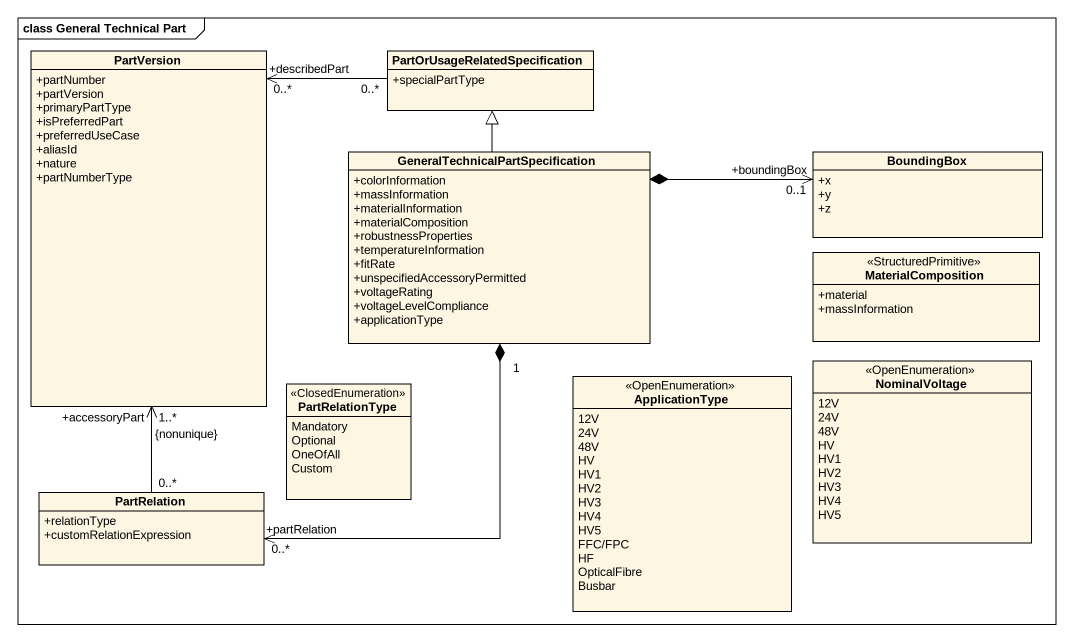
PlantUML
@startuml
mainframe class General Technical Part
hide circle
hide empty members
skinparam classAttributeIconSize 0
class PartVersion {
  +partNumber
  +partVersion
  +primaryPartType
  +isPreferredPart
  +preferredUseCase
  +aliasId
  +nature
  +partNumberType
}
class "PartOrUsageRelatedSpecification" as PartOrUsageRelatedSpecificat {
  +specialPartType
}
class "GeneralTechnicalPartSpecification" as GeneralTechnicalPartSpecific {
  +colorInformation
  +massInformation
  +materialInformation
  +materialComposition
  +robustnessProperties
  +temperatureInformation
  +fitRate
  +unspecifiedAccessoryPermitted
  +voltageRating
  +voltageLevelCompliance
  +applicationType
}
class BoundingBox {
  +x
  +y
  +z
}
class MaterialComposition <<StructuredPrimitive>> {
  +material
  +massInformation
}
enum PartRelationType <<ClosedEnumeration>> {
  Mandatory
  Optional
  OneOfAll
  Custom
}
enum ApplicationType <<OpenEnumeration>> {
  12V
  24V
  48V
  HV
  HV1
  HV2
  HV3
  HV4
  HV5
  FFC/FPC
  HF
  OpticalFibre
  Busbar
}
enum NominalVoltage <<OpenEnumeration>> {
  12V
  24V
  48V
  HV
  HV1
  HV2
  HV3
  HV4
  HV5
}
class PartRelation {
  +relationType
  +customRelationExpression
}
PartOrUsageRelatedSpecificat "0..*" -left-> "+describedPart\n0..*" PartVersion
GeneralTechnicalPartSpecific -up-|> PartOrUsageRelatedSpecificat
GeneralTechnicalPartSpecific *-right-> "0..1\n+boundingBox" BoundingBox
GeneralTechnicalPartSpecific "1" *--> "+partRelation\n0..*" PartRelation
PartRelation "0..*" -up-> "+accessoryPart\n1..*\n{nonunique}" PartVersion
@enduml
